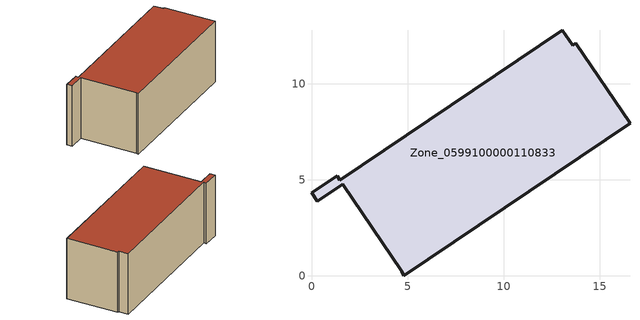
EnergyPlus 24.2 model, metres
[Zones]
Zone_0599100000110833
 floor ground (C_G): 1.48,4.98 13.05,12.78 13.61,12 13.77,12.11 16.59,7.94 4.81,0 4.69,0.23 1.63,4.76 0.31,3.87 0,4.32 1.33,5.21 z0
 wall outside (C_F): 0,4.32 0.31,3.87 1.63,4.76 4.69,0.23 4.81,0 16.59,7.94 13.77,12.11 13.61,12 13.05,12.78 1.48,4.98 1.33,5.21 0,4.32 z0:6.13
 roof outside (C_R): 13.05,12.78 1.48,4.98 1.33,5.21 0,4.32 0.31,3.87 1.63,4.76 4.69,0.23 4.81,0 16.59,7.94 13.77,12.11 13.61,12 z6.13
[BUILDING]
Pand.0599100000110833: North Axis=0; Terrain=City; Loads Convergence Tolerance Value=0.04; Temperature Convergence Tolerance Value=0.4; Solar Distribution=FullExterior; Maximum Number of Warmup Days=25; Minimum Number of Warmup Days=1
[Site:Location]
Rotterdam.The.Hague.AP_ZH_NLD Design_Conditions: Latitude=51.96; Longitude=4.45; Time Zone=1; Elevation=-4.5
[SITE:GROUNDTEMPERATURE:BUILDINGSURFACE]
18, 18, 18, 18, 18, 18, 18, 18, 18, 18, 18, 18
[MATERIAL] Thermal Absorptance=0.9; Solar Absorptance=0.7; Visible Absorptance=0.7
Name | Roughness | Thickness | Conductivity | Density | Specific Heat
G.TI.1975-1991 | MediumSmooth | 0.15 | 0.288461 | 540 | 1210
F.TI.1975-1991 | Rough | 0.3 | 0.230769 | 1920 | 840
R.TI.1975-1991 | MediumRough | 0.2 | 0.153846 | 1500 | 1000
[CONSTRUCTION]
C_G: G.TI.1975-1991
C_F: F.TI.1975-1991
C_R: R.TI.1975-1991
[ZONE]
Zone_0599100000110833: Type=1; Multiplier=1; Ceiling Height=Autocalculate; Volume=Autocalculate; Floor Area=autocalculate; Part of Total Floor Area=Yes
[ZONEINFILTRATION:DESIGNFLOWRATE]
Infil_Zone_0599100000110833: Zone or ZoneList or Space or SpaceList=Zone_0599100000110833; Schedule=AlwaysOn; Design Flow Rate Calculation Method=Flow/Area; Flow Rate per Floor Area=0.003; Constant Term Coefficient=1; Temperature Term Coefficient=0; Velocity Term Coefficient=0; Velocity Squared Term Coefficient=0
[HVACTEMPLATE:ZONE:IDEALLOADSAIRSYSTEM]
Zone_0599100000110833: Maximum Heating Supply Air Temperature=50; Minimum Cooling Supply Air Temperature=13; Maximum Heating Supply Air Humidity Ratio=0.0156; Minimum Cooling Supply Air Humidity Ratio=0.0077; Heating Limit=NoLimit; Cooling Limit=NoLimit; Dehumidification Control Type=ConstantSensibleHeatRatio; Cooling Sensible Heat Ratio=0.7; Dehumidification Setpoint=60; Humidification Control Type=None; Humidification Setpoint=30; Outdoor Air Method=None; Outdoor Air Flow Rate per Person=0.00944; Outdoor Air Flow Rate per Zone Floor Area=0; Outdoor Air Flow Rate per Zone=0; Demand Controlled Ventilation Type=None; Outdoor Air Economizer Type=NoEconomizer; Heat Recovery Type=None; Sensible Heat Recovery Effectiveness=0.7; Latent Heat Recovery Effectiveness=0.65
[ZONECONTROL:THERMOSTAT]
ThermostatControl_Zone_0599100000110833: Zone or ZoneList=Zone_0599100000110833; Control Type Schedule=DualSetpointControlType; Control 1=Thermostat_Zone_0599100000110833; Temperature Difference Between Cutout And Setpoint=0
[THERMOSTATSETPOINT:DUALSETPOINT]
Thermostat_Zone_0599100000110833: Heating Setpoint Temperature Schedule=HeatingSetpoint_Zone_0599100000110833; Cooling Setpoint Temperature Schedule=CoolingSetpoint_Zone_0599100000110833
[SCHEDULE:COMPACT]
HeatingSetpoint_Zone_0599100000110833: Through: 12/31, For: AllDays, Until: 24:00, 21
CoolingSetpoint_Zone_0599100000110833: Through: 12/31, For: AllDays, Until: 24:00, 24
DualSetpointControlType: Through: 12/31, For: AllDays, Until: 24:00, 4
AlwaysOn: Through: 12/31, For: AllDays, Until: 24:00, 1
